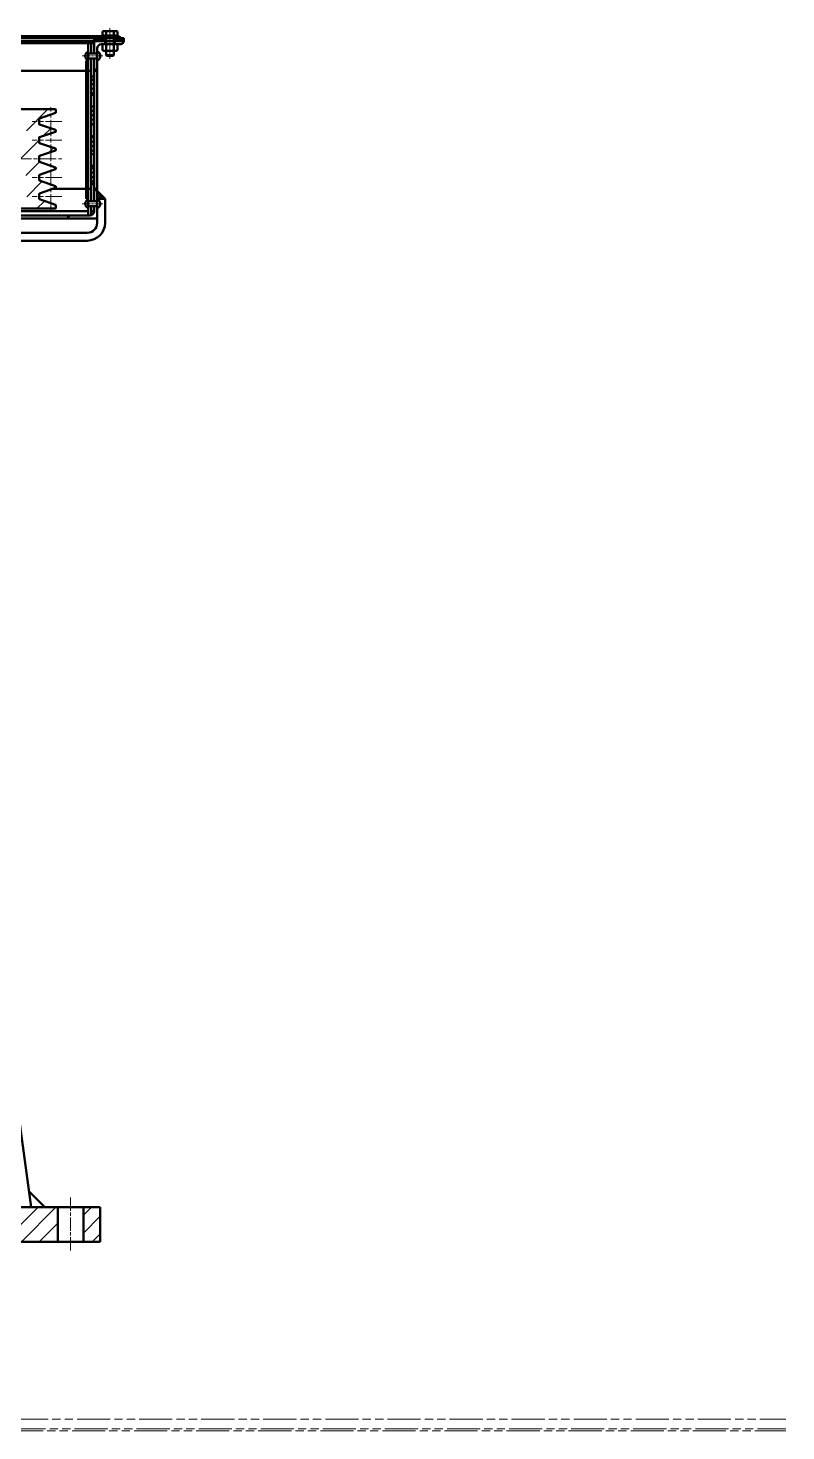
# Model space of a CAD drawing. Header units: millimetres. Extents: x 17368 to 100025, y -24769 to 12950.
# Drawn here: x 49767 to 50536, y -815 to 609 of the extents above; entities that cross this region are included whole.
import ezdxf

# ---------------------------------------------------------------- set-up
doc = ezdxf.new("R2010")
doc.units = ezdxf.units.MM
doc.header["$LTSCALE"] = 2.8
for name, pattern in [('AM_ISO08W050', [18, 12, -1.5, 3, -1.5]), ('AM_ISO08W050x2', [9, 6, -0.75, 1.5, -0.75]), ('AM_ISO09W050', [22.5, 12, -1.5, 3, -1.5, 3, -1.5])]:
    doc.linetypes.add(name, pattern=pattern)
doc.layers.get('0').update_dxf_attribs({"lineweight": 50})
for name, color, linetype, lineweight in [('AM_0N', 7, 'Continuous', 50), ('AM_4N', 3, 'Continuous', 15), ('AM_7N', 4, 'AM_ISO08W050', 15), ('bhatch', 5, 'Continuous', 15), ('dim', 7, 'Continuous', 15), ('细实线', 5, 'Continuous', 15)]:
    doc.layers.add(name, color=color, linetype=linetype, lineweight=lineweight)

# ---------------------------------------------------------------- blocks, each defined once
blk = doc.blocks.new('A$C51640D4A')
at = {"layer": '细实线'}
h = blk.add_hatch(dxfattribs=at)
h.set_pattern_fill('ANSI31', color=256, scale=0.5, style=0)
h.set_pattern_definition([(45, (-44439.6195, 15190.369), (-1.122532015, 1.122532015), [])])
h.paths.add_polyline_path([(-154, 3), (-154, 0), (-145, 0), (-145, 3)])
h.paths.add_polyline_path([(-124, 0), (-124, 3), (-135, 3), (-135, 0)])
h = blk.add_hatch(dxfattribs=at)
h.set_pattern_fill('ANSI37', color=256, scale=0.2, style=0)
h.set_pattern_definition([(45, (-44439.61954, 15190.369), (-0.449012806, 0.449012806), []), (135, (-44439.61954, 15190.369), (-0.449012806, -0.449012806), [])])
h.paths.add_polyline_path([(-149.1, 5), (-151.6, 3), (-149.1, 3)])
h = blk.add_hatch(dxfattribs=at)
h.set_pattern_fill('ANSI37', color=256, scale=5, style=0)
h.set_pattern_definition([(45, (-44439.62, 15190.369), (-11.22532, 11.22532), []), (135, (-44439.62, 15190.369), (-11.22532, -11.22532), [])])
h.paths.add_polyline_path([(-145, 5), (-149.1, 5), (-149.1, 3), (-145, 3)])
h.paths.add_polyline_path([(0, 5), (-127, 5), (-135, 5), (-135, 3), (-124, 3), (-84, 3), (0, 3)])
h.paths.add_polyline_path([(746, 5), (0, 5), (0, 3), (746, 3)])
h.paths.add_polyline_path([(1130.1, 5), (1126, 5), (1126, 3), (1130.1, 3)])
h.paths.add_polyline_path([(1116, 5), (746, 5), (746, 3), (1108, 3), (1116, 3)])
h = blk.add_hatch(dxfattribs=at)
h.set_pattern_fill('ANSI31', color=256, scale=0.2, style=0)
h.set_pattern_definition([(45, (-44439.61954, 15190.369), (-0.449012806, 0.449012806), [])])
h.paths.add_polyline_path([(1135, 0), (1135, 3), (1126, 3), (1126, 0)])
h.paths.add_polyline_path([(1105, 3), (1105, 0), (1116, 0), (1116, 3)])
h = blk.add_hatch(dxfattribs=at)
h.set_pattern_fill('ANSI37', color=256, scale=0.2, style=0)
h.set_pattern_definition([(135, (45420.61954, 15190.369), (0.449012806, 0.449012806), []), (45, (45420.61954, 15190.369), (0.449012806, -0.449012806), [])])
h.paths.add_polyline_path([(1130.1, 5), (1132.6, 3), (1130.1, 3)])
at = {"layer": 'AM_0N', "extrusion": (0, -1, 0)}
for p, q in [((-154, 3), (-124, 3)), ((1135, 0), (-154, 0)), ((-149.1, 5), (-124, 5)), ((1135, 3), (1105, 3))]:
    blk.add_line(p, q, dxfattribs=at)
at = {"layer": 'AM_0N'}
for p, q in [((-154, 3), (-154, 0)), ((-149.1, 5), (-151.6, 3)), ((-149.1, 5), (-149.1, 3)), ((-145, 5), (-145, 0)), ((-135, 5), (-135, 0)), ((1130.1, 5), (-127, 5)), ((1108, 3), (-127, 3)), ((-84, 3), (-127, 3)), ((1105, 3), (1105, 0)), ((1116, 5), (1116, 0)), ((1126, 5), (1126, 0)), ((1130.1, 5), (1130.1, 3)), ((1130.1, 5), (1132.6, 3)), ((1135, 3), (1135, 0))]:
    blk.add_line(p, q, dxfattribs=at)
at = {"layer": 'AM_0N', "extrusion": (-1, 0, 0)}
blk.add_line((-124, 3), (-124, 0), dxfattribs=at)
at = {"layer": 'AM_0N', "extrusion": (1, 0, 0)}
blk.add_line((1105, 3), (1105, 0), dxfattribs=at)
at = {"layer": 'AM_7N', "linetype": 'AM_ISO08W050x2', "ltscale": 0.5}
for p, q in [((-140, 6.2), (-140, -3.6)), ((1121, 6.2), (1121, -3.6))]:
    blk.add_line(p, q, dxfattribs=at)
blk = doc.blocks.new('A$C32C900E0')
at = {"layer": 'AM_0N', "extrusion": (0.866025, -0.5, 0)}
blk.add_line((-4.7, 7.5), (-5.3, 6.5), dxfattribs=at)
at = {"layer": 'AM_0N', "extrusion": (1, 0, 0)}
for p, q in [((-5.3, 6.5), (-5.3, -6.5)), ((-0.6, 5.8), (-0.6, 7.5)), ((-0.6, -5.8), (-0.6, 5.8)), ((0, 5.8), (0, 4)), ((0, 4), (0, -4)), ((1.2, -4), (1.2, 4)), ((19.2, -4), (19.2, 4)), ((20, -3.2), (20, 3.2)), ((-0.6, -7.5), (-0.6, -5.8)), ((0, -4), (0, -5.8))]:
    blk.add_line(p, q, dxfattribs=at)
at = {"layer": 'AM_0N', "extrusion": (0, 1, 0)}
for p, q in [((-4.7, 7.5), (-0.6, 7.5)), ((-4.7, 3.8), (-0.6, 3.8)), ((-0.6, 5.8), (0, 5.8)), ((1.2, 4), (0, 4)), ((1.2, 4), (19.2, 4)), ((-4.7, -3.8), (-0.6, -3.8)), ((-4.7, -7.5), (-0.6, -7.5)), ((-0.6, -5.8), (0, -5.8)), ((1.2, -4), (0, -4)), ((1.2, -4), (19.2, -4))]:
    blk.add_line(p, q, dxfattribs=at)
at = {"layer": 'AM_0N', "extrusion": (0.707107, 0.707107, 0)}
blk.add_line((19.2, 4), (20, 3.2), dxfattribs=at)
at = {"layer": 'AM_0N', "extrusion": (0.866025, 0.5, 0)}
blk.add_line((-4.7, -7.5), (-5.3, -6.5), dxfattribs=at)
at = {"layer": 'AM_0N', "extrusion": (0.707107, -0.707107, 0)}
blk.add_line((20, -3.2), (19.2, -4), dxfattribs=at)
at = {"layer": 'AM_0N'}
for centre, radius, start, end in [((-2, 5.6), 3.32, 154.4469, 214.4469), ((7.1, 0), 12.4, 162.3875, 197.6125), ((-2, -5.6), 3.32, 145.5531, 205.5531)]:
    blk.add_arc(centre, radius, start, end, dxfattribs=at)
at = {"layer": 'AM_4N', "extrusion": (-0.522901, -0.852394, 0)}
blk.add_line((1.2, 3.2), (0, 4), dxfattribs=at)
at = {"layer": 'AM_4N', "extrusion": (0, 1, 0)}
for p, q in [((1.2, 3.2), (20, 3.2)), ((1.2, -3.2), (20, -3.2))]:
    blk.add_line(p, q, dxfattribs=at)
at = {"layer": 'AM_4N', "extrusion": (0.522901, -0.852394, 0)}
blk.add_line((1.2, -3.2), (0, -4), dxfattribs=at)
at = {"layer": 'AM_7N', "linetype": 'AM_ISO08W050x2', "extrusion": (0, 1, 0)}
blk.add_line((-8.3, 0), (23, 0), dxfattribs=at)
blk = doc.blocks.new('A$C771743AD')
at = {"layer": 'AM_0N', "extrusion": (0.866025, -0.5, 0)}
for p, q in [((0.6, 7.5), (0, 6.5)), ((6.2, -7.5), (6.8, -6.5))]:
    blk.add_line(p, q, dxfattribs=at)
at = {"layer": 'AM_0N', "extrusion": (1, 0, 0)}
for p, q in [((0, 6.5), (0, -6.5)), ((6.8, 6.5), (6.8, -6.5))]:
    blk.add_line(p, q, dxfattribs=at)
at = {"layer": 'AM_0N', "extrusion": (0, 1, 0)}
for p, q in [((0.6, 7.5), (6.2, 7.5)), ((0.6, 3.8), (6.2, 3.8)), ((0.6, -3.8), (6.2, -3.8)), ((0.6, -7.5), (6.2, -7.5))]:
    blk.add_line(p, q, dxfattribs=at)
at = {"layer": 'AM_0N', "extrusion": (0.866025, 0.5, 0)}
for p, q in [((6.2, 7.5), (6.8, 6.5)), ((0.6, -7.5), (0, -6.5))]:
    blk.add_line(p, q, dxfattribs=at)
at = {"layer": 'AM_0N'}
for centre, radius, start, end in [((3.3, 5.6), 3.32, 154.4385, 214.4385), ((12.4, 0), 12.4, 162.383, 197.617), ((3.5, 5.6), 3.32, 325.5615, 25.5615), ((-5.6, 0), 12.4, 342.383, 17.617), ((3.3, -5.6), 3.32, 145.5615, 205.5615), ((3.5, -5.6), 3.32, 334.4385, 34.4385)]:
    blk.add_arc(centre, radius, start, end, dxfattribs=at)
at = {"layer": 'AM_7N', "linetype": 'AM_ISO08W050x2', "extrusion": (0, 1, 0)}
blk.add_line((-3, 0), (9.8, 0), dxfattribs=at)

msp = doc.modelspace()

# ---------------------------------------------------------------- hatches: boundary and pattern name
at = {"layer": 'dim'}
h = msp.add_hatch(dxfattribs=at)
h.set_pattern_fill('ANSI31', color=256, scale=4, style=0)
h.set_pattern_definition([(45, (-10523.711, 7415.533), (-8.980256, 8.980256), [])])
h.paths.add_polyline_path([(49109.65924, -622.6577), (49126.65924, -622.6577), (49126.65924, -587.6577), (49109.65924, -587.6577)])
h.paths.add_polyline_path([(49209.65924, -622.6577), (49209.65924, -587.6577), (49152.65924, -587.6577), (49152.65924, -622.6577), (49179.15924, -622.6577)])
h.paths.add_polyline_path([(49739.65924, -587.6577), (49739.65924, -622.6577), (49796.65924, -622.6577), (49796.65924, -587.6577)])
h.paths.add_polyline_path([(49839.65924, -587.6577), (49822.65924, -587.6577), (49822.65924, -622.6577), (49839.65924, -622.6577)])
at = {"layer": '细实线'}
h = msp.add_hatch(dxfattribs=at)
h.set_pattern_fill('ANSI37', color=256, style=0)
h.set_pattern_definition([(135, (94149.2787, 14386.2157), (2.24506403, 2.24506403), []), (45, (94149.2787, 14386.2157), (2.24506403, -2.24506403), [])])
h.paths.add_polyline_path([(49833.6592, 559.8423), (49833.6592, 541.2707), (49830.6592, 541.2707), (49830.6592, 559.8423)])
h.paths.add_polyline_path([(49833.6592, 529.6993), (49833.6592, 511.1279), (49830.6592, 511.1279), (49830.6592, 529.6993)])
h.paths.add_polyline_path([(49830.6592, 499.5565), (49833.6592, 499.5565), (49833.6592, 480.9851), (49830.6592, 480.9851)])
h.paths.add_polyline_path([(49833.6592, 450.8423), (49830.6592, 450.8423), (49830.6592, 469.4137), (49833.6592, 469.4137)])
h = msp.add_hatch(dxfattribs=at)
h.set_pattern_fill('ANSI31', color=256, scale=5, style=0)
h.set_pattern_definition([(45, (-16243.672, -3158.068), (-11.22532, 11.22532), [])])
h.paths.add_polyline_path([(49765.6592, 526.8423), (49794.1592, 526.8423, -0.4142135624), (49794.6592, 526.3423), (49794.6592, 523.42058, -0.3201025237), (49794.32198, 522.94783), (49777.99642, 517.32648, 0.3201025237), (49777.6592, 516.85372), (49777.6592, 511.83088, 0.3201025237), (49777.99642, 511.35812), (49794.32198, 505.73677, -0.3201025237), (49794.6592, 505.26402), (49794.6592, 504.42058, -0.3201025237), (49794.32198, 503.94783), (49777.99642, 498.32648, 0.3201025237), (49777.6592, 497.85372), (49777.6592, 492.83088, 0.3201025237), (49777.99642, 492.35812), (49794.32198, 486.73677, -0.3201025237), (49794.6592, 486.26402), (49794.6592, 485.42058, -0.3201025237), (49794.32198, 484.94783), (49777.99642, 479.32648, 0.3201025237), (49777.6592, 478.85372), (49777.6592, 473.83088, 0.3201025237), (49777.99642, 473.35812), (49794.32198, 467.73677, -0.3201025237), (49794.6592, 467.26402), (49794.6592, 466.42058, -0.3201025237), (49794.32198, 465.94783), (49777.99642, 460.32648, 0.3201025237), (49777.6592, 459.85372), (49777.6592, 454.83088, 0.3201025237), (49777.99642, 454.35812), (49794.32198, 448.73677, -0.3201025237), (49794.6592, 448.26402), (49794.6592, 447.42058, -0.3201025237), (49794.32198, 446.94783), (49777.99642, 441.32648, 0.3201025237), (49777.6592, 440.85372), (49777.6592, 435.83088, 0.3201025237), (49777.99642, 435.35812), (49794.32198, 429.73677, -0.3201025237), (49794.6592, 429.26402), (49794.6592, 426.3423, -0.4142135624), (49794.1592, 425.8423), (49765.6592, 425.8423), (49764.19917, 462.3431, 0.3100352378), (49760.81518, 466.87627, -0.7158204308), (49760.81518, 485.80833, 0.3100352378), (49764.19917, 490.3415)])
h = msp.add_hatch(dxfattribs=at)
h.set_pattern_fill('ANSI37', color=256, scale=0.5, style=0)
h.set_pattern_definition([(45, (4289.0397, 14386.2157), (-1.122532015, 1.122532015), []), (135, (4289.0397, 14386.2157), (-1.122532015, -1.122532015), [])])
h.paths.add_polyline_path([(49836.6592, 435.8423), (49844.6592, 435.8423), (49836.6592, 443.78038)])

# ---------------------------------------------------------------- linework, layer by layer
for p, q in [((49794.1592, 526.8423), (49547.5392, 526.8423)), ((49777.6592, 511.83088), (49777.6592, 516.85372)), ((49777.99642, 517.32648), (49794.32198, 522.94783)), ((49794.6592, 523.42058), (49794.6592, 526.3423)), ((49777.99642, 511.35812), (49794.32198, 505.73677)), ((49777.99642, 498.32648), (49794.32198, 503.94783)), ((49794.6592, 504.42058), (49794.6592, 505.26402)), ((49777.6592, 492.83088), (49777.6592, 497.85372)), ((49777.99642, 492.35812), (49794.32198, 486.73677)), ((49777.99642, 479.32648), (49794.32198, 484.94783)), ((49794.6592, 485.42058), (49794.6592, 486.26402)), ((49777.6592, 473.83088), (49777.6592, 478.85372)), ((49777.99642, 473.35812), (49794.32198, 467.73677)), ((49777.6592, 454.83088), (49777.6592, 459.85372)), ((49777.99642, 460.32648), (49794.32198, 465.94783)), ((49794.6592, 466.42058), (49794.6592, 467.26402)), ((49777.99642, 454.35812), (49794.32198, 448.73677)), ((49777.99642, 441.32648), (49794.32198, 446.94783)), ((49794.6592, 447.42058), (49794.6592, 448.26402)), ((49777.6592, 435.83088), (49777.6592, 440.85372)), ((49777.99642, 435.35812), (49794.32198, 429.73677)), ((49794.6592, 426.3423), (49794.6592, 429.26402)), ((49794.1592, 425.8423), (49547.5392, 425.8423)), ((49769.65924, -587.6577), (49670.07498, 142.3423)), ((49767.40889, -571.16155), (49783.39294, -587.6577)), ((49609.6592, -587.6577), (49839.65924, -587.6577)), ((49796.65924, -587.6577), (49796.65924, -622.6577)), ((49822.65924, -587.6577), (49822.65924, -622.6577)), ((49839.65924, -587.6577), (49839.65924, -622.6577))]:
    msp.add_line(p, q)
at = {"color": 7}
for p, q in [((49836.6592, 450.8423), (49836.6592, 435.8423)), ((49836.6592, 435.8423), (49836.6592, 411.3423)), ((49836.6592, 435.8423), (49844.6592, 435.8423)), ((49844.6592, 435.8423), (49844.6592, 411.3423)), ((49579.6592, 401.3423), (49826.6592, 401.3423)), ((49605.6592, 393.3423), (49826.6592, 393.3423))]:
    msp.add_line(p, q, dxfattribs=at)
at = {"linetype": 'AM_ISO09W050', "lineweight": 18}
for p, q in [((49627.2908, -802.6577), (50535.6592, -802.6577)), ((49622.1592, -814.6577), (50535.6592, -814.6577)), ((49624.7241, -812.6577), (50535.6592, -812.6577))]:
    msp.add_line(p, q, dxfattribs=at)
for centre, start, end in [((49794.1592, 526.3423), 0, 90), ((49778.1592, 516.85372), 109, 180), ((49794.1592, 523.42058), 289, 0), ((49778.1592, 511.83088), 180, 251), ((49794.1592, 505.26402), 0, 71), ((49794.1592, 504.42058), 289, 0), ((49778.1592, 497.85372), 109, 180), ((49778.1592, 492.83088), 180, 251), ((49794.1592, 486.26402), 0, 71), ((49794.1592, 485.42058), 289, 0), ((49778.1592, 478.85372), 109, 180), ((49778.1592, 473.83088), 180, 251), ((49778.1592, 459.85372), 109, 180), ((49794.1592, 467.26402), 0, 71), ((49794.1592, 466.42058), 289, 0), ((49778.1592, 454.83088), 180, 251), ((49794.1592, 448.26402), 0, 71), ((49794.1592, 447.42058), 289, 0), ((49778.1592, 440.85372), 109, 180), ((49778.1592, 435.83088), 180, 251), ((49794.1592, 429.26402), 0, 71), ((49794.1592, 426.3423), 270, 0)]:
    msp.add_arc(centre, 0.5, start, end)
at = {"color": 7}
for radius in [10, 18]:
    msp.add_arc((49826.6592, 411.3423), radius, 270, 0, dxfattribs=at)
at = {"layer": 'AM_0N'}
for p, q in [((49836.6592, 595.8423), (48601.6592, 595.8423)), ((48604.6592, 593.8423), (49833.6592, 593.8423)), ((49827.6592, 593.8423), (49827.6592, 563.20068)), ((49830.6592, 593.8423), (49830.6592, 583.3423)), ((49833.6592, 595.8423), (49833.6592, 583.3423)), ((49844.6592, 595.8423), (49844.6592, 592.8423)), ((49854.6592, 595.8423), (49854.6592, 592.8423)), ((49825.6592, 575.8423), (49825.6592, 563.20068)), ((49827.6592, 575.8423), (49825.6592, 575.8423)), ((49830.6592, 578.3423), (49830.6592, 563.20068)), ((49833.6592, 578.3423), (49833.6592, 563.20068)), ((49825.6592, 565.8423), (49511.1592, 565.8423)), ((49825.6592, 563.20068), (49825.6592, 435.8423)), ((49830.6592, 565.8423), (49827.6592, 565.8423)), ((49827.6592, 563.20068), (49827.6592, 418.8423)), ((49830.6592, 563.20068), (49830.6592, 433.3423)), ((49833.6592, 559.8423), (49830.6592, 559.8423)), ((49836.6592, 565.8423), (49833.6592, 565.8423)), ((49833.6592, 563.20068), (49833.6592, 433.3423)), ((49836.6592, 568.8423), (49836.6592, 563.20068)), ((49836.6592, 563.20068), (49836.6592, 445.8423)), ((49833.6592, 541.2707), (49830.6592, 541.2707)), ((49833.6592, 529.6993), (49830.6592, 529.6993)), ((49833.6592, 511.1279), (49830.6592, 511.1279)), ((49833.6592, 499.5565), (49830.6592, 499.5565)), ((49833.6592, 480.9851), (49830.6592, 480.9851)), ((49833.6592, 469.4137), (49830.6592, 469.4137)), ((49825.6592, 445.8423), (49791.11131, 445.8423)), ((49830.6592, 445.8423), (49827.6592, 445.8423)), ((49833.6592, 450.8423), (49830.6592, 450.8423)), ((49836.6592, 445.8423), (49833.6592, 445.8423)), ((49844.6592, 435.8423), (49836.6592, 443.78038)), ((49827.6592, 435.8423), (49825.6592, 435.8423)), ((49830.6592, 428.3423), (49830.6592, 419.09966)), ((49833.6592, 428.3423), (49833.6592, 423.3423)), ((49836.6592, 415.8423), (49529.1592, 415.8423)), ((49829.1592, 418.8423), (49547.2592, 418.8423)), ((49547.4392, 423.3423), (49827.6592, 423.3423)), ((49830.6592, 423.3423), (49833.6592, 423.3423))]:
    msp.add_line(p, q, dxfattribs=at)
at = {"layer": 'AM_0N', "extrusion": (1, 0, 0)}
for p, q in [((49827.6592, 585.3873), (49827.6592, 583.3423)), ((49833.6592, 595.8423), (49833.6592, 583.3423)), ((49836.6592, 568.8423), (49836.6592, 588.3423)), ((49836.6592, 585.3873), (49836.6592, 583.3423)), ((49827.6592, 583.3423), (49827.6592, 578.3423)), ((49827.6592, 578.3423), (49827.6592, 576.2973)), ((49833.6592, 578.3423), (49833.6592, 565.8423)), ((49836.6592, 583.3423), (49836.6592, 578.3423)), ((49836.6592, 578.3423), (49836.6592, 576.2973)), ((49827.6592, 435.3873), (49827.6592, 433.3423)), ((49827.6592, 433.3423), (49827.6592, 428.3423)), ((49827.6592, 428.3423), (49827.6592, 426.2973)), ((49836.6592, 435.3873), (49836.6592, 433.3423)), ((49836.6592, 433.3423), (49836.6592, 428.3423)), ((49836.6592, 428.3423), (49836.6592, 426.2973))]:
    msp.add_line(p, q, dxfattribs=at)
at = {"layer": 'AM_0N', "extrusion": (0, -1, 0)}
for p, q in [((49863.6592, 595.8423), (49833.6592, 595.8423)), ((49841.1592, 592.8423), (49860.6592, 592.8423))]:
    msp.add_line(p, q, dxfattribs=at)
at = {"layer": 'AM_0N', "extrusion": (0, 1, 0)}
for p, q in [((49836.6592, 583.3423), (49827.6592, 583.3423)), ((49836.6592, 578.3423), (49827.6592, 578.3423)), ((49836.6592, 433.3423), (49827.6592, 433.3423)), ((49836.6592, 428.3423), (49827.6592, 428.3423)), ((49806.6592, 415.8423), (49836.6592, 415.8423)), ((49829.1592, 418.8423), (49809.6592, 418.8423)), ((49554.6592, -622.6577), (49839.65924, -622.6577))]:
    msp.add_line(p, q, dxfattribs=at)
at = {"layer": 'AM_0N', "extrusion": (-1, 0, 0)}
for p, q in [((49833.6592, 442.8423), (49833.6592, 433.3423)), ((49836.6592, 415.8423), (49836.6592, 445.8423)), ((49833.6592, 428.3423), (49833.6592, 423.3423))]:
    msp.add_line(p, q, dxfattribs=at)
at = {"layer": 'AM_0N'}
for centre, radius, start, end in [((49829.28686, 580.8423), 4.82766, 109.70351471, 250.29648529), ((49841.1592, 588.3423), 4.5, 90, 180), ((49835.03154, 580.8423), 4.82766, 289.70351471, 70.29648529), ((49860.6592, 595.8423), 3, 270, 0), ((49833.6592, 568.8423), 3, 270, 0), ((49836.6592, 442.8423), 3, 90, 180), ((49829.28686, 430.8423), 4.82766, 109.70351471, 250.29648529), ((49835.03154, 430.8423), 4.82766, 289.70351471, 70.29648529), ((49809.6592, 415.8423), 3, 90, 180), ((49829.1592, 423.3423), 4.5, 270, 0)]:
    msp.add_arc(centre, radius, start, end, dxfattribs=at)
at = {"layer": 'AM_7N', "linetype": 'AM_ISO08W050x2', "ltscale": 0.5}
msp.add_line((49849.6592, 599.04379), (49849.6592, 589.23057), dxfattribs=at)
at = {"layer": 'AM_7N', "linetype": 'AM_ISO08W050x2', "ltscale": 0.5, "extrusion": (0, 1, 0)}
for p, q in [((49821.4592, 580.8423), (49842.8592, 580.8423)), ((49821.4592, 430.8423), (49842.8592, 430.8423))]:
    msp.add_line(p, q, dxfattribs=at)
at = {"layer": 'AM_7N', "linetype": 'AM_ISO08W050x2'}
for p, q in [((49789.6592, 423.7323), (49789.6592, 528.9523)), ((49800.9392, 514.3423), (49770.738, 514.3423)), ((49800.9392, 495.3423), (49770.738, 495.3423)), ((49148.3792, 476.3423), (49800.9392, 476.3423)), ((49800.9392, 457.3423), (49770.738, 457.3423)), ((49800.9392, 438.3423), (49770.738, 438.3423))]:
    msp.add_line(p, q, dxfattribs=at)
at = {"layer": 'AM_7N', "linetype": 'AM_ISO08W050x2', "lineweight": 18, "ltscale": 0.8}
msp.add_line((49809.65924, -577.8027), (49809.65924, -633.2127), dxfattribs=at)

# ---------------------------------------------------------------- block references
at = {"layer": 'bhatch', "rotation": 270}
for name, p in [('A$C32C900E0', (49849.6592, 600.8423)), ('A$C771743AD', (49849.6592, 592.8423))]:
    msp.add_blockref(name, p, dxfattribs=at)
at = {"layer": '细实线'}
msp.add_blockref('A$C51640D4A', (48728.6592, 595.8423), dxfattribs=at)

doc.saveas('drawing.dxf')
